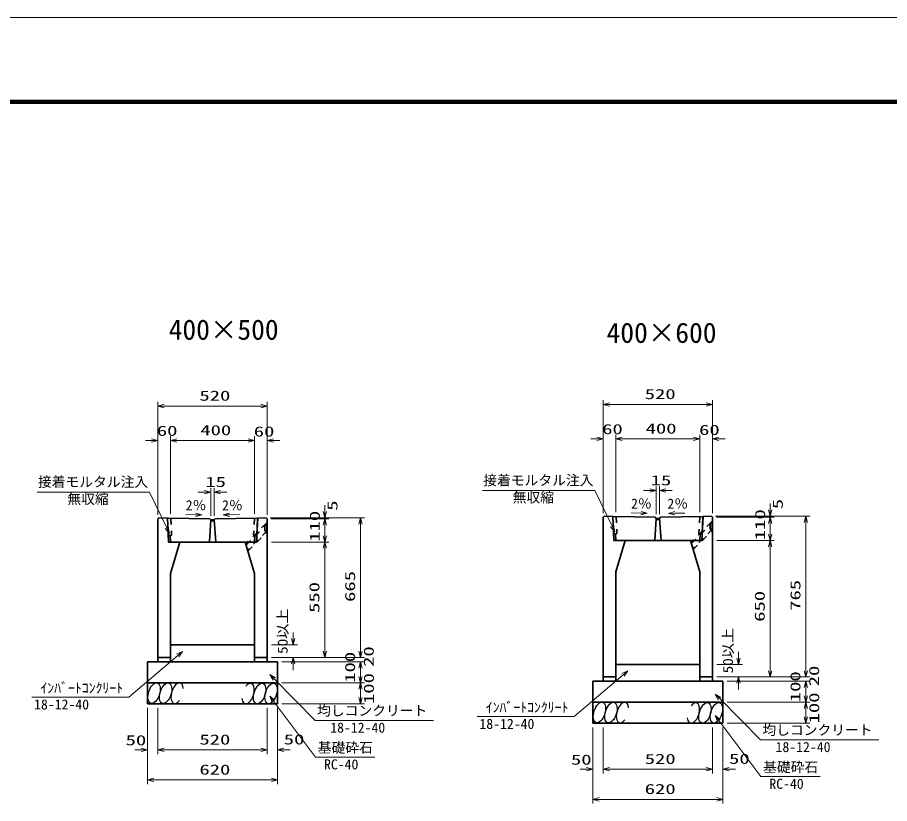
# Model space of a CAD drawing. Units: millimetres on the paper. Extents: x 0 to 841, y 0 to 594.
# Drawn here: x 138.6 to 346.3, y 406.9 to 594 of the extents above; entities that cross this region are included whole.
import ezdxf
from ezdxf.enums import TextEntityAlignment as Align

# ---------------------------------------------------------------- set-up
doc = ezdxf.new("R2010")
doc.units = ezdxf.units.MM
doc.linetypes.add('USER3', pattern=[3, 1.5, -1.5])
for name, color, linetype, lineweight in [('D-STR-DIM（寸法）', 7, 'Continuous', 13), ('D-STR-HTXT(均しCON-旗)', 7, 'Continuous', 13), ('D-STR-HTXT(基礎砕石-旗)', 7, 'Continuous', 13), ('D-STR-HTXT（旗上げ）', 7, 'Continuous', 13), ('D-STR-STRF(グリ)', 7, 'Continuous', 25), ('D-STR（構造物）', 1, 'Continuous', 35), ('D-TTL-LINE（区切線）', 7, 'Continuous', 18), ('D-TTL（外枠）', 2, 'Continuous', 140)]:
    doc.layers.add(name, color=color, linetype=linetype, lineweight=lineweight)
doc.layers.add('D-STR-TXT(文字)', color=7, linetype='Continuous')
doc.styles.add('ＭＳ ゴシック', font='')
doc.styles.get('ＭＳ ゴシック').set_extended_font_data('MS Gothic')

# ---------------------------------------------------------------- blocks, each defined once
blk = doc.blocks.new('_Open30')
at = {"color": 7, "linetype": 'Continuous', "lineweight": 13}
for p, q in [((-1, 0.2679), (0, 0)), ((0, 0), (-1, -0.2679)), ((0, 0), (-1, 0))]:
    blk.add_line(p, q, dxfattribs=at)

msp = doc.modelspace()

# ---------------------------------------------------------------- linework, layer by layer
at = {"layer": 'D-STR-DIM（寸法）'}
for p, q in [((278.102, 494.7), (278.102, 502.908)), ((304.102, 494.7), (304.102, 502.908)), ((172.066, 494.319), (172.066, 502.527)), ((173.566, 501.527), (196.566, 501.527)), ((198.066, 494.319), (198.066, 502.527)), ((279.602, 501.908), (302.602, 501.908)), ((172.066, 475.666), (172.066, 494.319)), ((175.066, 475.856), (175.066, 494.319)), ((175.066, 475.856), (175.066, 494.319)), ((195.066, 475.856), (195.066, 494.319)), ((195.066, 475.856), (195.066, 494.319)), ((198.066, 475.663), (198.066, 494.319)), ((278.102, 476.047), (278.102, 494.7)), ((281.102, 476.237), (281.102, 494.7)), ((281.102, 476.237), (281.102, 494.7)), ((301.102, 476.237), (301.102, 494.7)), ((301.102, 476.237), (301.102, 494.7)), ((304.102, 476.044), (304.102, 494.7)), ((170.566, 493.319), (169.066, 493.319)), ((176.566, 493.319), (178.066, 493.319)), ((176.566, 493.319), (193.566, 493.319)), ((193.566, 493.319), (192.066, 493.319)), ((199.566, 493.319), (201.066, 493.319)), ((276.602, 493.7), (275.102, 493.7)), ((282.602, 493.7), (284.102, 493.7)), ((282.602, 493.7), (299.602, 493.7)), ((299.602, 493.7), (298.102, 493.7)), ((305.602, 493.7), (307.102, 493.7)), ((184.672, 475.413), (184.672, 482.007)), ((185.463, 475.397), (185.463, 482.007)), ((290.709, 475.794), (290.709, 482.387)), ((291.5, 475.778), (291.5, 482.387)), ((183.172, 481.007), (181.672, 481.007)), ((186.963, 481.007), (188.463, 481.007)), ((289.209, 481.387), (287.709, 481.387)), ((293, 481.387), (294.5, 481.387)), ((211.77, 476.411), (211.77, 477.911)), ((317.807, 476.792), (317.807, 478.292)), ((178.679, 475.69), (181.041, 475.642)), ((191.479, 475.672), (189.118, 475.625)), ((284.716, 476.07), (287.078, 476.023)), ((297.516, 476.053), (295.155, 476.006)), ((198.816, 474.911), (212.77, 474.911)), ((198.816, 474.911), (221.268, 474.911)), ((199.011, 474.668), (212.77, 474.668)), ((199.064, 474.668), (212.77, 474.668)), ((304.852, 475.292), (318.807, 475.292)), ((304.852, 475.292), (327.305, 475.292)), ((305.048, 475.049), (318.807, 475.049)), ((305.1, 475.049), (318.807, 475.049)), ((317.807, 471.044), (317.807, 473.549)), ((317.807, 473.549), (317.807, 472.049)), ((326.305, 438.544), (326.305, 473.792)), ((211.77, 470.663), (211.77, 473.168)), ((211.77, 473.168), (211.77, 471.668)), ((220.268, 443.163), (220.268, 473.411)), ((305.102, 469.544), (318.807, 469.544)), ((305.102, 469.544), (318.807, 469.544)), ((199.066, 469.163), (212.77, 469.163)), ((199.066, 469.163), (212.77, 469.163)), ((211.77, 443.163), (211.77, 467.663)), ((317.807, 438.544), (317.807, 468.044)), ((204.255, 446.163), (204.255, 447.663)), ((199.066, 444.663), (205.255, 444.663)), ((220.268, 443.163), (220.268, 444.663)), ((310.291, 441.544), (310.291, 443.044)), ((199.066, 441.663), (221.268, 441.663)), ((199.066, 441.663), (212.77, 441.663)), ((199.066, 441.663), (221.268, 441.663)), ((199.066, 441.663), (205.255, 441.663)), ((201.566, 440.663), (221.268, 440.663)), ((201.566, 440.663), (221.268, 440.663)), ((204.255, 440.163), (204.255, 438.663)), ((220.268, 437.163), (220.268, 439.163)), ((220.268, 439.163), (220.268, 437.663)), ((305.102, 440.044), (311.291, 440.044)), ((326.305, 438.544), (326.305, 440.044)), ((305.102, 437.044), (327.305, 437.044)), ((305.102, 437.044), (318.807, 437.044)), ((305.102, 437.044), (327.305, 437.044)), ((305.102, 437.044), (311.291, 437.044)), ((201.566, 435.663), (221.268, 435.663)), ((201.566, 435.663), (221.268, 435.663)), ((220.268, 432.163), (220.268, 434.163)), ((307.602, 436.044), (327.305, 436.044)), ((307.602, 436.044), (327.305, 436.044)), ((310.291, 435.544), (310.291, 434.044)), ((326.305, 432.544), (326.305, 434.544)), ((326.305, 434.544), (326.305, 433.044)), ((201.566, 430.663), (221.268, 430.663)), ((307.602, 431.044), (327.305, 431.044)), ((307.602, 431.044), (327.305, 431.044)), ((169.566, 429.663), (169.566, 418.696)), ((169.566, 428.663), (169.566, 411.539)), ((172.066, 429.663), (172.066, 418.696)), ((172.066, 429.663), (172.066, 418.696)), ((198.066, 429.663), (198.066, 418.696)), ((198.066, 428.663), (198.066, 418.696)), ((200.566, 429.663), (200.566, 418.696)), ((200.566, 428.663), (200.566, 411.539)), ((326.305, 427.544), (326.305, 429.544)), ((307.602, 426.044), (327.305, 426.044)), ((275.602, 425.044), (275.602, 414.077)), ((275.602, 424.044), (275.602, 406.92)), ((278.102, 425.044), (278.102, 414.077)), ((278.102, 425.044), (278.102, 414.077)), ((304.102, 425.044), (304.102, 414.077)), ((304.102, 424.044), (304.102, 414.077)), ((306.602, 425.044), (306.602, 414.077)), ((306.602, 424.044), (306.602, 406.92)), ((168.066, 419.696), (166.566, 419.696)), ((173.566, 419.696), (196.566, 419.696)), ((173.566, 419.696), (175.066, 419.696)), ((196.566, 419.696), (195.066, 419.696)), ((202.066, 419.696), (203.566, 419.696)), ((274.102, 415.077), (272.602, 415.077)), ((279.602, 415.077), (302.602, 415.077)), ((279.602, 415.077), (281.102, 415.077)), ((302.602, 415.077), (301.102, 415.077)), ((308.102, 415.077), (309.602, 415.077)), ((171.066, 412.539), (199.066, 412.539)), ((277.102, 407.92), (305.102, 407.92))]:
    msp.add_line(p, q, dxfattribs=at)
at = {"layer": 'D-STR-HTXT(均しCON-旗)'}
for points in [[(142.073, 432.232), (165.107, 432.232), (176.764, 442.143)], [(237.713, 426.716), (209.506, 426.716), (199.783, 436.532)], [(248.11, 427.613), (271.144, 427.613), (282.801, 437.524)], [(343.75, 422.096), (315.543, 422.096), (305.82, 431.913)]]:
    msp.add_lwpolyline(points, dxfattribs=at)
at = {"layer": 'D-STR-HTXT(基礎砕石-旗)'}
for points in [[(223.687, 417.966), (209.583, 417.966), (199.58, 431.292)], [(329.724, 413.347), (315.62, 413.347), (305.616, 426.673)]]:
    msp.add_lwpolyline(points, dxfattribs=at)
at = {"layer": 'D-STR-HTXT（旗上げ）'}
for points in [[(143.346, 481.052), (170.067, 481.052), (174.16, 472.542)], [(249.383, 481.433), (276.103, 481.433), (280.197, 472.923)]]:
    msp.add_lwpolyline(points, dxfattribs=at)
at = {"layer": 'D-STR-STRF(グリ)'}
for centre, major_axis in [((171.16, 433.187), (0.79, 2.421)), ((173.881, 433.187), (0.79, 2.421)), ((196.27, 433.106), (-0.771, -2.427)), ((198.991, 433.127), (-0.771, -2.427)), ((277.197, 428.567), (0.79, 2.421)), ((279.918, 428.567), (0.79, 2.421)), ((302.307, 428.486), (-0.771, -2.427)), ((305.028, 428.508), (-0.771, -2.427))]:
    msp.add_ellipse(centre, major_axis=major_axis, ratio=0.5139, dxfattribs=at)
for centre, major_axis in [((176.622, 433.187), (0.79, 2.421)), ((193.529, 433.084), (-0.771, -2.427)), ((282.659, 428.567), (0.79, 2.421)), ((299.566, 428.465), (-0.771, -2.427))]:
    msp.add_ellipse(centre, major_axis=major_axis, ratio=0.5139, start_param=5.3575563, end_param=10.3750652, dxfattribs=at)
at = {"layer": 'D-STR（構造物）'}
for p, q in [((172.316, 474.911), (172.066, 474.666)), ((172.066, 474.666), (172.066, 441.663)), ((174.316, 474.871), (172.316, 474.911)), ((174.566, 469.163), (174.316, 474.871)), ((174.358, 474.705), (174.516, 474.867)), ((174.558, 470.784), (174.358, 474.705)), ((174.516, 474.867), (184.441, 474.668)), ((184.671, 474.414), (184.316, 469.17)), ((184.441, 474.668), (184.671, 474.414)), ((184.671, 474.414), (185.46, 474.414)), ((184.671, 474.414), (184.738, 474.164)), ((184.738, 474.164), (185.393, 474.164)), ((185.46, 474.414), (185.393, 474.164)), ((185.46, 474.414), (185.691, 474.668)), ((185.46, 474.414), (185.816, 469.17)), ((195.616, 474.867), (185.691, 474.668)), ((195.566, 469.163), (195.816, 474.871)), ((195.772, 474.707), (195.579, 470.786)), ((195.616, 474.867), (195.772, 474.707)), ((195.816, 474.871), (197.816, 474.911)), ((197.816, 474.911), (198.066, 474.666)), ((198.066, 474.663), (198.066, 441.663)), ((278.352, 475.292), (278.102, 475.047)), ((278.102, 475.047), (278.102, 437.044)), ((280.352, 475.252), (278.352, 475.292)), ((280.602, 469.544), (280.352, 475.252)), ((280.395, 475.086), (280.552, 475.248)), ((280.595, 471.165), (280.395, 475.086)), ((280.552, 475.248), (290.477, 475.049)), ((290.708, 474.795), (290.352, 469.551)), ((290.477, 475.049), (290.708, 474.795)), ((290.708, 474.795), (291.497, 474.795)), ((290.708, 474.795), (290.775, 474.545)), ((290.775, 474.545), (291.43, 474.545)), ((291.497, 474.795), (291.43, 474.545)), ((291.497, 474.795), (291.727, 475.049)), ((291.497, 474.795), (291.852, 469.551)), ((301.652, 475.248), (291.727, 475.049)), ((301.602, 469.544), (301.852, 475.252)), ((301.809, 475.088), (301.615, 471.166)), ((301.652, 475.248), (301.809, 475.088)), ((301.852, 475.252), (303.852, 475.292)), ((303.852, 475.292), (304.102, 475.047)), ((304.102, 475.044), (304.102, 437.044)), ((175.01, 470.663), (174.558, 470.784)), ((175.091, 469.163), (175.014, 470.663)), ((195.117, 470.663), (195.041, 469.163)), ((195.122, 470.663), (195.579, 470.786)), ((281.047, 471.044), (280.595, 471.165)), ((301.602, 469.544), (280.602, 469.544)), ((280.652, 469.544), (301.552, 469.544)), ((281.127, 469.544), (281.051, 471.044)), ((281.102, 462.044), (283.352, 469.544)), ((301.102, 462.044), (298.852, 469.544)), ((301.154, 471.044), (301.077, 469.544)), ((301.158, 471.044), (301.615, 471.166)), ((195.566, 469.163), (174.566, 469.163)), ((174.616, 469.163), (195.516, 469.163)), ((175.066, 461.663), (177.316, 469.163)), ((195.066, 461.663), (192.816, 469.163)), ((175.066, 461.663), (175.066, 441.663)), ((195.066, 461.663), (195.066, 441.663)), ((281.102, 462.044), (281.102, 437.044)), ((301.102, 462.044), (301.102, 437.044)), ((175.066, 444.663), (195.066, 444.663)), ((169.566, 440.663), (200.566, 440.663)), ((169.566, 440.663), (169.566, 430.663)), ((172.066, 441.663), (175.066, 441.663)), ((172.066, 441.663), (172.066, 440.663)), ((175.066, 441.663), (175.066, 440.663)), ((198.066, 441.663), (195.066, 441.663)), ((195.066, 441.663), (195.066, 440.663)), ((198.066, 441.663), (198.066, 440.663)), ((200.566, 440.663), (200.566, 430.663)), ((281.102, 440.044), (301.102, 440.044)), ((278.102, 437.044), (281.102, 437.044)), ((278.102, 437.044), (278.102, 436.044)), ((281.102, 437.044), (281.102, 436.044)), ((304.102, 437.044), (301.102, 437.044)), ((301.102, 437.044), (301.102, 436.044)), ((304.102, 437.044), (304.102, 436.044)), ((169.566, 435.663), (200.566, 435.663)), ((275.602, 436.044), (306.602, 436.044)), ((275.602, 436.044), (275.602, 426.044)), ((306.602, 436.044), (306.602, 426.044)), ((169.566, 430.663), (200.566, 430.663)), ((275.602, 431.044), (306.602, 431.044)), ((275.602, 426.044), (306.602, 426.044))]:
    msp.add_line(p, q, dxfattribs=at)
at = {"layer": 'D-STR（構造物）', "linetype": 'USER3'}
for p, q in [((175.102, 474.855), (175.309, 470.785)), ((197.816, 473.569), (192.953, 468.706)), ((195.028, 474.855), (194.827, 470.785)), ((197.991, 473.394), (197.743, 473.641)), ((281.139, 475.236), (281.346, 471.166)), ((303.852, 473.949), (298.989, 469.086)), ((299.07, 468.817), (304.027, 473.775)), ((301.065, 475.236), (300.863, 471.166)), ((304.027, 473.775), (303.78, 474.022)), ((304.027, 471.844), (304.027, 473.775)), ((193.033, 468.437), (197.991, 473.394)), ((197.991, 471.808), (193.399, 467.217)), ((193.473, 466.972), (197.991, 471.489)), ((197.491, 471.808), (197.491, 472.894)), ((197.991, 471.808), (197.491, 471.808)), ((197.743, 471.216), (197.991, 471.464)), ((197.991, 471.464), (197.991, 473.394)), ((304.027, 472.189), (299.436, 467.598)), ((299.51, 467.352), (304.027, 471.869)), ((303.527, 472.189), (303.527, 473.275)), ((304.027, 472.189), (303.527, 472.189)), ((303.78, 471.597), (304.027, 471.844)), ((175.309, 470.785), (175.014, 470.663)), ((194.827, 470.785), (195.122, 470.663)), ((281.346, 471.166), (281.051, 471.044)), ((300.863, 471.166), (301.158, 471.044))]:
    msp.add_line(p, q, dxfattribs=at)
at = {"layer": 'D-TTL-LINE（区切線）'}
msp.add_line((841, 594), (0, 594), dxfattribs=at)
at = {"layer": 'D-TTL（外枠）'}
msp.add_line((820.9, 573.9), (20.1, 573.9), dxfattribs=at)

# ---------------------------------------------------------------- block references
at = {"layer": 'D-STR-DIM（寸法）', "xscale": 1.5, "yscale": 1.5}
for p, rotation in [((172.066, 501.527), 180), ((278.102, 501.908), 180), ((175.066, 493.319), 180), ((175.066, 493.319), 180), ((198.066, 493.319), 180), ((281.102, 493.7), 180), ((281.102, 493.7), 180), ((304.102, 493.7), 180), ((291.5, 481.387), 180), ((185.463, 481.007), 180), ((182.54, 475.612), 358.85424), ((187.618, 475.595), 181.14576), ((211.77, 474.911), 270), ((288.577, 475.993), 358.85424), ((293.655, 475.976), 181.14576), ((317.807, 475.292), 270), ((211.77, 474.668), 90), ((211.77, 474.668), 90), ((220.268, 474.911), 90), ((317.807, 475.049), 90), ((317.807, 475.049), 90), ((326.305, 475.292), 90), ((211.77, 469.163), 270), ((317.807, 469.544), 270), ((317.807, 469.544), 90), ((211.77, 469.163), 90), ((204.255, 444.663), 270), ((211.77, 441.663), 270), ((220.268, 441.663), 270), ((220.268, 441.663), 270), ((204.255, 441.663), 90), ((220.268, 440.663), 90), ((220.268, 440.663), 90), ((310.291, 440.044), 270), ((317.807, 437.044), 270), ((326.305, 437.044), 270), ((326.305, 437.044), 270), ((220.268, 435.663), 270), ((310.291, 437.044), 90), ((220.268, 435.663), 90), ((326.305, 436.044), 90), ((326.305, 436.044), 90), ((220.268, 430.663), 270), ((326.305, 431.044), 270), ((326.305, 431.044), 90), ((326.305, 426.044), 270), ((172.066, 419.696), 180), ((172.066, 419.696), 180), ((200.566, 419.696), 180), ((278.102, 415.077), 180), ((278.102, 415.077), 180), ((306.602, 415.077), 180), ((169.566, 412.539), 180), ((275.602, 407.92), 180)]:
    msp.add_blockref('_Open30', p, dxfattribs=dict(at, rotation=rotation))
for p in [(198.066, 501.527), (304.102, 501.908), (172.066, 493.319), (195.066, 493.319), (195.066, 493.319), (278.102, 493.7), (301.102, 493.7), (301.102, 493.7), (290.709, 481.387), (184.672, 481.007), (169.566, 419.696), (198.066, 419.696), (198.066, 419.696), (275.602, 415.077), (304.102, 415.077), (304.102, 415.077), (200.566, 412.539), (306.602, 407.92)]:
    msp.add_blockref('_Open30', p, dxfattribs=at)
at = {"layer": 'D-STR-HTXT(均しCON-旗)', "xscale": 1.5, "yscale": 1.5}
for p, rotation in [((177.907, 443.115), 40.37163), ((283.944, 438.496), 40.37163), ((198.727, 437.598), 134.72505), ((304.764, 432.979), 134.72505)]:
    msp.add_blockref('_Open30', p, dxfattribs=dict(at, rotation=rotation))
at = {"layer": 'D-STR-HTXT(基礎砕石-旗)', "xscale": 1.5, "yscale": 1.5, "rotation": 126.89552}
for p in [(198.679, 432.492), (304.716, 427.873)]:
    msp.add_blockref('_Open30', p, dxfattribs=at)
at = {"layer": 'D-STR-HTXT（旗上げ）', "xscale": 1.5, "yscale": 1.5, "rotation": 295.69073}
for p in [(174.811, 471.191), (280.848, 471.571)]:
    msp.add_blockref('_Open30', p, dxfattribs=at)

# ---------------------------------------------------------------- texts
at = {"layer": 'D-STR-DIM（寸法）', "style": 'ＭＳ ゴシック', "width": 1.5}
for s, p in [('520', (181.941, 502.065)), ('520', (287.977, 502.446)), ('60', (171.801, 493.713)), ('400', (182.149, 493.856)), ('60', (194.885, 493.542)), ('60', (277.838, 494.093)), ('400', (288.186, 494.237)), ('60', (300.922, 493.923)), ('15', (183.354, 481.544)), ('15', (289.391, 481.925)), ('50', (164.368, 420.063)), ('520', (181.941, 420.233)), ('50', (202.017, 420.271)), ('50', (270.405, 415.444)), ('520', (287.977, 415.614)), ('50', (308.054, 415.652)), ('620', (181.941, 413.076)), ('620', (287.977, 408.457))]:
    msp.add_text(s, height=2.405, dxfattribs=at).set_placement(p, align=Align.BOTTOM_LEFT)
at = {"layer": 'D-STR-DIM（寸法）', "style": 'ＭＳ ゴシック'}
for rotation, p in [(0.01, (178.687, 475.988)), (359.99, (187.336, 475.985)), (0.01, (284.723, 476.369)), (359.99, (293.372, 476.366))]:
    msp.add_text('2％', height=2.405, rotation=rotation, dxfattribs=at).set_placement(p, align=Align.BOTTOM_LEFT)
for s, width, p in [('5', 1.5, (215.534, 476.598)), ('5', 1.5, (321.571, 476.978)), ('110', 1.5, (211.327, 469.221)), ('110', 1.5, (317.363, 469.602)), ('665', 1.5, (219.731, 454.907)), ('550', 1.5, (211.233, 452.288)), ('765', 1.5, (325.768, 452.788)), ('650', 1.5, (317.27, 450.169)), ('50以上', 1.1, (203.673, 442.526)), ('50以上', 1.1, (309.71, 437.907)), ('100', 1.5, (219.731, 435.663)), ('20', 1.5, (224.183, 439.445)), ('20', 1.5, (330.219, 434.825)), ('100', 1.5, (224.203, 430.608)), ('100', 1.5, (325.768, 431.044)), ('100', 1.5, (330.24, 425.989))]:
    msp.add_text(s, height=2.405, rotation=90, dxfattribs=dict(at, width=width)).set_placement(p, align=Align.BOTTOM_LEFT)
at = {"layer": 'D-STR-HTXT(均しCON-旗)', "style": 'ＭＳ ゴシック'}
for s, p in [('ｲﾝﾊﾞｰﾄｺﾝｸﾘｰﾄ', (144.083, 432.516)), ('18-12-40', (142.574, 428.583)), ('均しコンクリート', (209.954, 427.127)), ('ｲﾝﾊﾞｰﾄｺﾝｸﾘｰﾄ', (250.12, 427.897)), ('18-12-40', (213.087, 423.066)), ('18-12-40', (248.611, 423.963)), ('均しコンクリート', (315.991, 422.508)), ('18-12-40', (319.124, 418.447))]:
    msp.add_text(s, height=2.405, dxfattribs=at).set_placement(p, align=Align.BOTTOM_LEFT)
at = {"layer": 'D-STR-HTXT(基礎砕石-旗)', "style": 'ＭＳ ゴシック'}
for s, p in [('基礎砕石', (210.119, 418.303)), ('RC-40', (211.607, 414.316)), ('基礎砕石', (316.156, 413.683)), ('RC-40', (317.644, 409.697))]:
    msp.add_text(s, height=2.405, dxfattribs=at).set_placement(p, align=Align.BOTTOM_LEFT)
at = {"layer": 'D-STR-HTXT（旗上げ）', "style": 'ＭＳ ゴシック'}
for s, p in [('接着モルタル注入', (143.491, 481.555)), ('接着モルタル注入', (249.528, 481.936)), ('無収縮', (150.496, 477.478)), ('無収縮', (256.532, 477.859))]:
    msp.add_text(s, height=2.405, dxfattribs=at).set_placement(p, align=Align.BOTTOM_LEFT)
at = {"layer": 'D-STR-TXT(文字)', "style": 'ＭＳ ゴシック'}
for s, p in [('400×500', (174.621, 515.861)), ('400×600', (278.887, 515.111))]:
    msp.add_text(s, height=4.811, dxfattribs=at).set_placement(p, align=Align.BOTTOM_LEFT)

doc.saveas('drawing.dxf')
